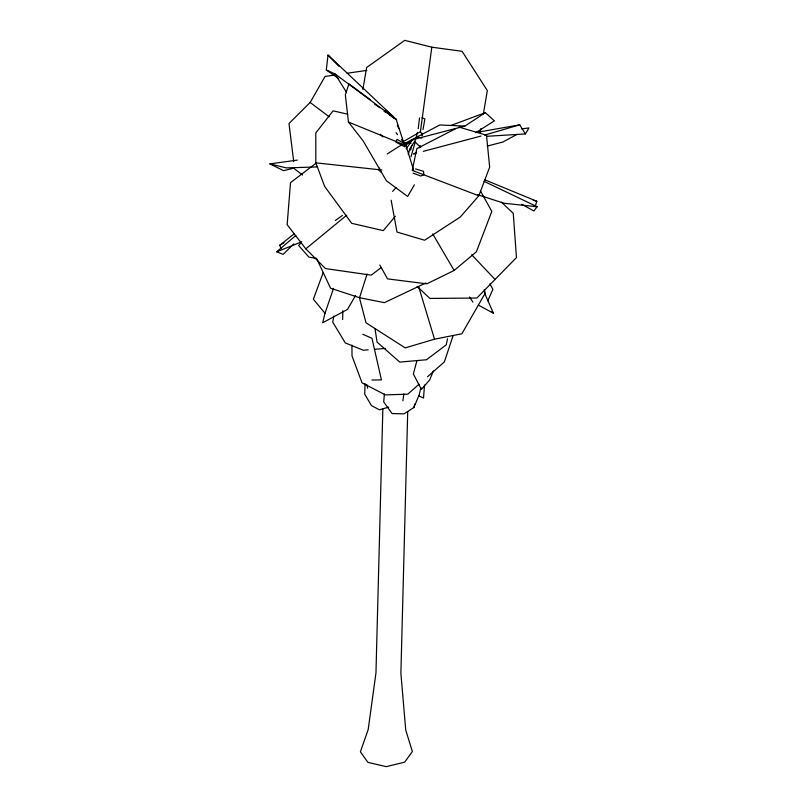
<?xml version="1.0" encoding="UTF-8"?>
<svg xmlns="http://www.w3.org/2000/svg" width="807" height="807" viewBox="0 0 807 807"><rect width="100%" height="100%" fill="white"/><g stroke="black" fill="none" stroke-linecap="round" stroke-linejoin="round"><path stroke-width="1.21" d="M342.672 319.491L342.824 310.735M382.861 408.675L375.961 672.967L368.194 729.518L360.396 751.831L367.901 762.363L386.23 766.65L404.65 762.171L412.367 751.559L405.729 730.032L400.887 673.3L407.717 411.53M365.046 383.628L364.734 394.209L371.452 405.598L379.461 409.825L388.692 407.132M384.394 393.937L383.698 401.926L392.071 413.547L403.964 413.87L413.86 407.545L419.247 394.663L420.901 387.38M338.647 78.693L326.321 69.977L327.995 55.047L396.166 119.355L404.458 145.018M418.228 128.686L419.509 117.903M424.502 385.02L423.534 398.033L418.591 395.743M422.575 134.809L420.417 131.763L431.816 47.189L404.741 40.35L366.63 67.526L362.847 89.638M402.864 400.776L403.883 393.846M480.205 132.358L480.841 128.676M483.353 113.938L487.347 90.606L462.088 51.315L431.816 47.189M421.93 135.747L422.354 133.286M422.999 129.594L424.896 118.932L422 117.681M333.866 316.132L332.716 322.114L345.315 342.935L363.211 350.218L368.174 349.824M447.532 338.809L446.231 344.861L426.479 359.751L399.788 362.101L377.071 342.128L374.983 328.57M419.721 147.842L420.235 145.583M415.171 142.072L411.025 156.76M416.008 138.421L417.401 132.338M410.682 150.102L411.802 145.31M333.553 288.361L324.989 313.267L322.709 322.739L347.524 309.384L355.574 295.433M413.86 407.545L414.808 403.904M416.916 360.749L413.345 373.984L421.405 389.408L429.667 379.936L433.389 370.958M408.251 154.52L409.865 148.73L415.645 139.782M535.182 206.663L536.847 201.296L484.775 179.779M316.818 258.896L330.577 288.22L359.519 297.722L367.104 273.977M453.06 335.732L444.385 361.869L427.468 376.788M323.183 272.615L313.368 299.226L324.989 313.267M391.163 200.237L396.983 232.053L424.613 240.224L460.272 217.033L478.833 195.778L489.667 167.15L486.49 135.223L458.86 127.042M396.287 141.225L397.014 139.379L403.51 143.071M487.791 300.819L492.906 289.32L489.889 283.953M378.786 170.156L379.744 168.098M293.718 161.612L288.987 123.532L310.15 102.469L325.05 76.443L334.885 75.021M414.415 184.793L407.646 196.464L386.392 180.778L363.13 140.872L348.453 122.049L345.325 94.843L348.917 83.888L370.181 99.564M486.409 136.322L525.397 133.942L528.989 127.95L521.564 128.868M406.103 148.932L412.498 139.813L418.49 137.23L421.758 138.017M484.059 181.333L537.109 206.733L533.851 210.96L521.766 204.272M395.4 216.205L383.264 230.631L351.701 223.317L324.626 186.387L315.83 162.843L315.789 132.953L333.109 110.841L347.676 114.211M301.102 242.816L298.64 245.489L308.92 257.14L316.374 258.391M392.606 191.38L396.015 187.728M501.419 202.174L513.262 213.32L516.46 257.594L476.866 298.025L429.899 298.429L417.148 286.424M293.839 243.885L283.146 254.376L276.71 251.794L295.816 235.493M419.015 384.253L407.737 394.199L385.373 394.865L362.05 382.841L352.023 355.958L351.913 345.114M342.461 215.419L335.359 220.503M379.845 264.999L387.511 278.879L426.842 283.832L454.139 270.456L476.382 251.794L491.816 211.424L480.609 191.148M316.435 162.893L290.51 182.654L287.151 224.649L305.813 248.849L346.667 215.247M404.943 145.926L412.67 139.742L417.36 137.987M281.048 248.677L279.797 245.247L294.494 233.566M381.217 267.561L371.24 275.157L325.503 268.59L305.813 248.849M412.67 139.742L464.903 126.063L485.35 112.637L494.378 120.838L476.059 132.499M387.229 153.935L398.426 146.813L439.765 124.974L464.903 126.063M416.705 152.099L413.608 154.016L416.019 153.35M279.797 245.247L284.044 242.766M403.298 141.578L420.417 131.763M517.025 134.396L502.882 142.012L487.267 146.077M455.541 128.747L416.856 148.629L412.195 170.368L478.833 195.778M425.773 283.015L384.384 302.645L359.519 297.722M276.71 251.794L301.768 241.777M451.355 125.317L485.35 112.637M484.291 289.481L485.249 293.102L461.866 333.785L434.519 339.172L405.245 347.898L366.035 322.82L359.347 297.44M484.543 135.112L519.728 124.833L525.397 133.942M423.251 151.363L480.972 136.07M294.484 167.987L283.62 170.67L269.891 163.882L297.299 160.119M475.474 132.61L519.728 124.833M347.181 73.245L366.862 70.391M374.387 349.32L385.564 348.422M317.322 166.938L286.303 167.896L269.891 163.882M371.896 380.026L381.418 379.875L371.977 338.294L362.787 334.259M537.109 206.733L504.032 203.263L477.825 194.749M403.571 142.688L410.914 143.475M315.83 162.843L381.882 170.015M384.061 111.618L386.331 111.931L394.32 118.69M533.266 200.277L536.847 201.296M415.544 168.956L423.534 171.336L423.776 174.776L420.77 176.027L413.103 173.101M348.453 122.049L405.992 145.583L413.608 170.065M326.321 69.977L334.976 73.901L396.166 119.355L384.868 111.376M404.993 146.894L395.924 142.143M478.339 305.086L493.46 313.267L484.402 292.729M374.599 104.113L379.734 107.745M310.15 102.469L329.276 116.874M294.626 168.986L302.544 174.978M379.542 170.802L381.055 172.093M385.675 110.166L392.848 116.349M414.465 141.447L420.76 147.419M327.995 55.047L338.799 66.194M380.39 134.234L382.922 136.908M471.681 254.75L494.832 279.222M492.018 311.472L493.46 313.267M396.076 132.721L397.599 134.678M401.402 139.581L405.992 145.583M469.513 296.956L472.942 302.161M334.976 73.901L346.324 92.038M432.734 233.949L454.139 270.456M397.306 125.226L398.799 128.495M418.641 286.576L434.519 339.172M366.782 384.586L367.659 388.197"/></g></svg>
